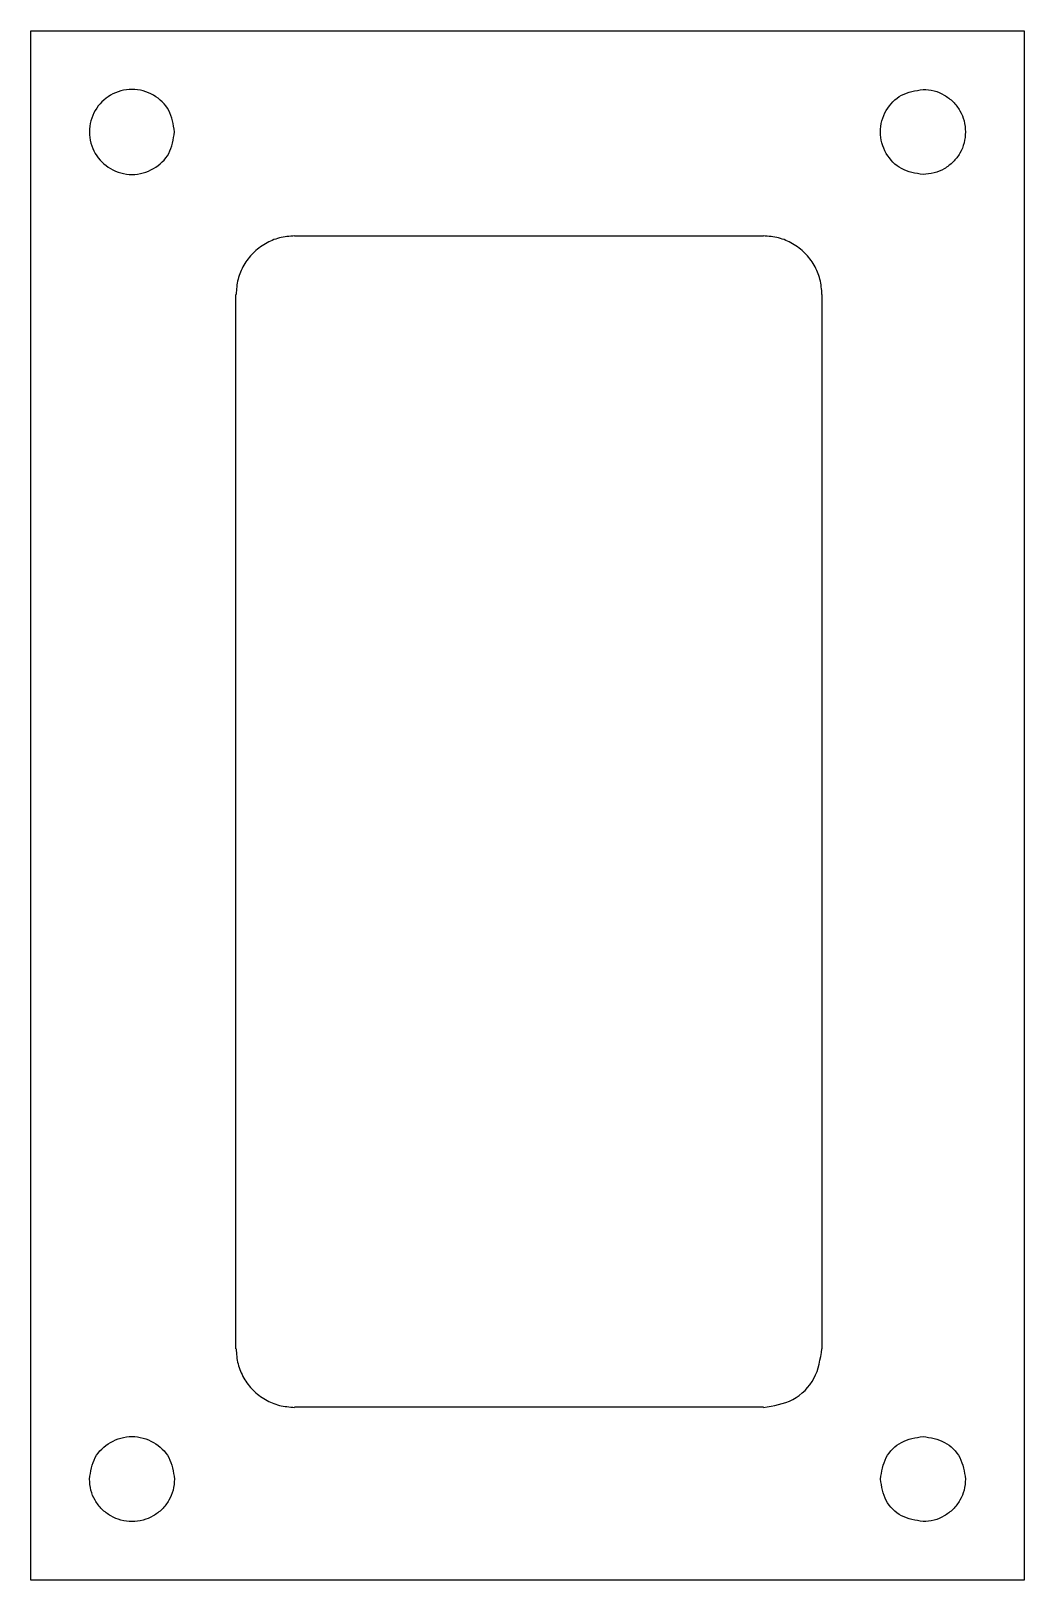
# Model space of a CAD drawing. Extents: x 839 to 4370, y -5761 to -252.
import ezdxf

# ---------------------------------------------------------------- set-up
doc = ezdxf.new("R2010")
doc.units = 0
doc.layers.add('Frame', color=7, linetype='CONTINUOUS')
doc.layers.add('Outline', color=7, linetype='CONTINUOUS')

msp = doc.modelspace()

# ---------------------------------------------------------------- linework, layer by layer
at = {"layer": 'Frame', "color": 1}
for points in [[(838.829497, -251.56782), (4369.504056, -251.56782), (4369.504056, -5761.409242), (838.829497, -5761.409242)], [(1349.126741, -610.655028)], [(4161.627017, -610.655028)], [(1349.126741, -5402.322033)], [(4161.627017, -5402.322033)]]:
    msp.add_lwpolyline(points, close=True, dxfattribs=at)
for points, knots in [([(1349.126741, -610.655028), (1344.97076, -637.310866), (1336.782063, -689.83194), (1276.582795, -747.653351), (1198.055461, -769.077926), (1118.703667, -747.653351), (1060.928871, -689.83194), (1039.488444, -610.655028), (1060.928871, -531.478116), (1118.703667, -473.656705), (1198.055461, -452.23213), (1276.582795, -473.656705), (1336.782063, -531.478116), (1344.97076, -583.99919), (1349.126741, -610.655028)], [0, 0, 0, 0, 79.061562, 155.778182, 234.839743, 313.901305, 390.617925, 469.679486, 548.741048, 625.457668, 704.519229, 783.580791, 860.297411, 939.358972, 939.358972, 939.358972, 939.358972]), ([(4010.416848, -761.865091), (3983.761032, -757.70601), (3931.240002, -749.511206), (3873.418665, -689.356841), (3851.994118, -610.655029), (3873.418665, -531.953216), (3931.240002, -471.798851), (3983.761032, -463.604046), (4010.416848, -459.444965)], [0, 0, 0, 0, 79.061509, 155.77808, 234.839589, 313.901098, 390.61767, 469.679179, 469.679179, 469.679179, 469.679179]), ([(4010.416848, -459.444965), (4023.649737, -460.452961), (4050.006008, -462.46061), (4086.877269, -478.326344), (4118.6074, -502.464506), (4142.745584, -534.194621), (4158.611344, -571.06587), (4160.619012, -597.42214), (4161.627017, -610.655028)], [0, 0, 0, 0, 39.583013, 78.838463, 118.421477, 158.00449, 197.25994, 236.842953, 236.842953, 236.842953, 236.842953]), ([(4161.627017, -610.655028), (4160.619012, -623.887916), (4158.611344, -650.244186), (4142.745584, -687.115435), (4118.6074, -718.84555), (4086.877269, -742.983712), (4050.006008, -758.849446), (4023.649737, -760.857096), (4010.416848, -761.865091)], [0, 0, 0, 0, 39.583013, 78.838463, 118.421477, 158.00449, 197.25994, 236.842953, 236.842953, 236.842953, 236.842953]), ([(1046.706616, -5402.322033), (1050.865696, -5375.666217), (1059.060501, -5323.145187), (1119.214866, -5265.32385), (1197.916679, -5243.899304), (1276.618491, -5265.32385), (1336.772856, -5323.145187), (1344.967661, -5375.666217), (1349.126741, -5402.322033)], [0, 0, 0, 0, 79.061509, 155.77808, 234.839589, 313.901099, 390.61767, 469.679179, 469.679179, 469.679179, 469.679179]), ([(3859.206944, -5402.322033), (3863.366019, -5375.826165), (3871.560813, -5323.620286), (3931.715101, -5263.465998), (3983.92098, -5255.271204), (4010.416848, -5251.112129)], [0, 0, 0, 0, 79.061456, 155.77798, 234.839436, 234.839436, 234.839436, 234.839436]), ([(4010.416848, -5251.112129), (4036.912753, -5255.271167), (4089.118704, -5263.465888), (4149.27312, -5323.620199), (4157.467932, -5375.826135), (4161.627017, -5402.322033)], [0, 0, 0, 0, 79.061544, 155.778148, 234.839692, 234.839692, 234.839692, 234.839692]), ([(1349.126741, -5402.322033), (1348.118746, -5415.554176), (1346.111097, -5441.908961), (1330.245363, -5478.791327), (1306.107201, -5510.478992), (1274.377086, -5534.775714), (1237.505836, -5550.052894), (1197.916679, -5555.279084), (1158.327521, -5550.052894), (1121.456271, -5534.775714), (1089.726156, -5510.478992), (1065.587995, -5478.791327), (1049.72226, -5441.908961), (1047.714611, -5415.554176), (1046.706616, -5402.322033)], [0, 0, 0, 0, 39.583013, 78.838463, 118.421476, 158.00449, 197.259939, 236.842953, 276.425966, 315.681416, 355.264429, 394.847443, 434.102892, 473.685906, 473.685906, 473.685906, 473.685906]), ([(4010.416848, -5553.532202), (3983.92095, -5549.373117), (3931.715014, -5541.178306), (3871.560703, -5481.023889), (3863.365982, -5428.817939), (3859.206944, -5402.322033)], [0, 0, 0, 0, 79.061544, 155.778148, 234.839692, 234.839692, 234.839692, 234.839692]), ([(4161.627017, -5402.322033), (4160.61902, -5415.554928), (4158.611369, -5441.911211), (4142.745621, -5478.782486), (4118.607439, -5510.512625), (4086.8773, -5534.650806), (4050.006026, -5550.516555), (4023.649743, -5552.524206), (4010.416848, -5553.532202)], [0, 0, 0, 0, 39.583031, 78.838498, 118.421529, 158.00456, 197.260027, 236.843058, 236.843058, 236.843058, 236.843058])]:
    msp.add_open_spline(points, degree=3, knots=knots, dxfattribs=at)
at = {"layer": 'Outline', "color": 1}
for points in [[(1775.936038, -980.447275), (3442.811038, -980.447275)], [(1567.708955, -4938.878525), (1567.708955, -1188.674359)], [(3651.038122, -1188.674359), (3651.038122, -4938.878525)], [(3442.811038, -5147.105609), (1775.936038, -5147.105609)]]:
    msp.add_lwpolyline(points, dxfattribs=at)
for points, knots in [([(1776.176809, -980.568984), (1757.944623, -981.957637), (1721.631133, -984.723451), (1670.830082, -1006.582918), (1627.112501, -1039.840238), (1593.855181, -1083.557819), (1571.995713, -1134.35887), (1569.2299, -1170.67236), (1567.841247, -1188.904546)], [0, 0, 0, 0, 54.537168, 108.62301, 163.160179, 217.697347, 271.783189, 326.320357, 326.320357, 326.320357, 326.320357]), ([(3651.170413, -1188.904546), (3649.781783, -1170.672508), (3647.016014, -1134.359311), (3625.156894, -1083.55861), (3591.900077, -1039.841213), (3548.183102, -1006.583841), (3497.382679, -984.724075), (3461.069517, -981.957845), (3442.837497, -980.568984)], [0, 0, 0, 0, 54.536727, 108.62214, 163.158867, 217.695594, 271.781007, 326.317734, 326.317734, 326.317734, 326.317734]), ([(1567.841247, -4938.904984), (1569.230108, -4957.137004), (1571.996338, -4993.450167), (1593.856104, -5044.250589), (1627.113476, -5087.967564), (1670.830873, -5121.224381), (1721.631574, -5143.083501), (1757.944771, -5145.84927), (1776.176809, -5147.2379)], [0, 0, 0, 0, 54.536727, 108.62214, 163.158867, 217.695594, 271.781007, 326.317734, 326.317734, 326.317734, 326.317734]), ([(3442.837497, -5147.2379), (3479.342764, -5141.507599), (3551.270568, -5130.216954), (3634.149467, -5047.338056), (3645.440112, -4975.410251), (3651.170413, -4938.904984)], [0, 0, 0, 0, 108.928694, 214.626614, 323.555309, 323.555309, 323.555309, 323.555309])]:
    msp.add_open_spline(points, degree=3, knots=knots, dxfattribs=at)

doc.saveas('drawing.dxf')
